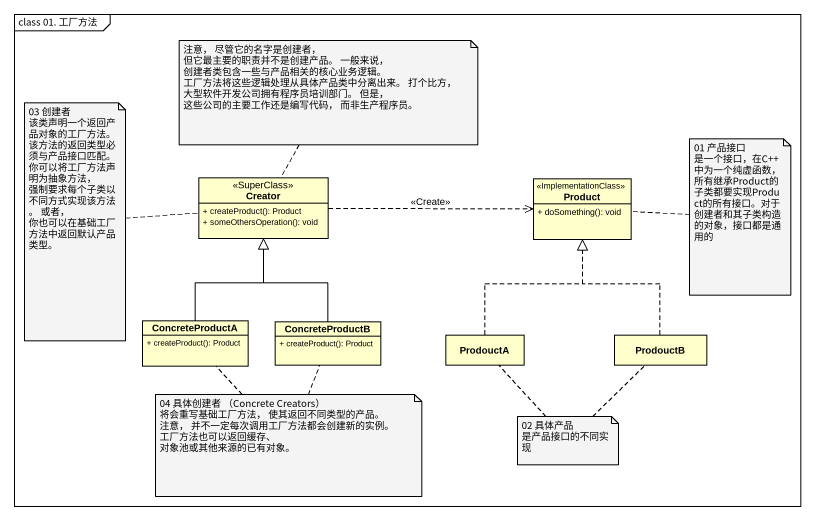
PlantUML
@startuml
mainframe class 01. 工厂方法
hide circle
hide empty members
skinparam classAttributeIconSize 0
class Creator <<SuperClass>> {
  + createProduct(): Product
  + someOthersOperation(): void
}
class Product <<ImplementationClass>> {
  + doSomething(): void
}
class ConcreteProductA {
  + createProduct(): Product
}
class ConcreteProductB {
  + createProduct(): Product
}
class ProdouctA
class ProdouctB
Creator .right.> Product : <<Create>>
ConcreteProductA -up-|> Creator
ConcreteProductB -up-|> Creator
ProdouctA .up.|> Product
ProdouctB .up.|> Product
note top of Creator : 注意， 尽管它的名字是创建者， 但它最主要的职责并不是创建产品。 一般来说， 创建者类包含一些与产品相关的核心业务逻辑。 工厂方法将这些逻辑处理从具体产品类中分离出来。 打个比方， 大型软件开发公司拥有程序员培训部门。 但是， 这些公司的主要工作还是编写代码， 而非生产程序员。
note left of Creator
  03 创建者
  该类声明一个返回产品对象的工厂方法。该方法的返回类型必须与产品接口匹配。
  你可以将工厂方法声明为抽象方法， 强制要求每个子类以不同方式实现该方法。 或者， 你也可以在基础工厂方法中返回默认产品类型。
end note
note right of Product
  01 产品接口
  是一个接口，在C++中为一个纯虚函数，所有继承Product的子类都要实现Product的所有接口。对于创建者和其子类构造的对象，接口都是通用的
end note
note as N4
  04 具体创建者 （Concrete Creators） 将会重写基础工厂方法， 使其返回不同类型的产品。
  注意， 并不一定每次调用工厂方法都会创建新的实例。 工厂方法也可以返回缓存、 对象池或其他来源的已有对象。
end note
N4 .. ConcreteProductA
N4 .. ConcreteProductB
note as N5
  02 具体产品
  是产品接口的不同实现
end note
N5 .. ProdouctA
N5 .. ProdouctB
@enduml
